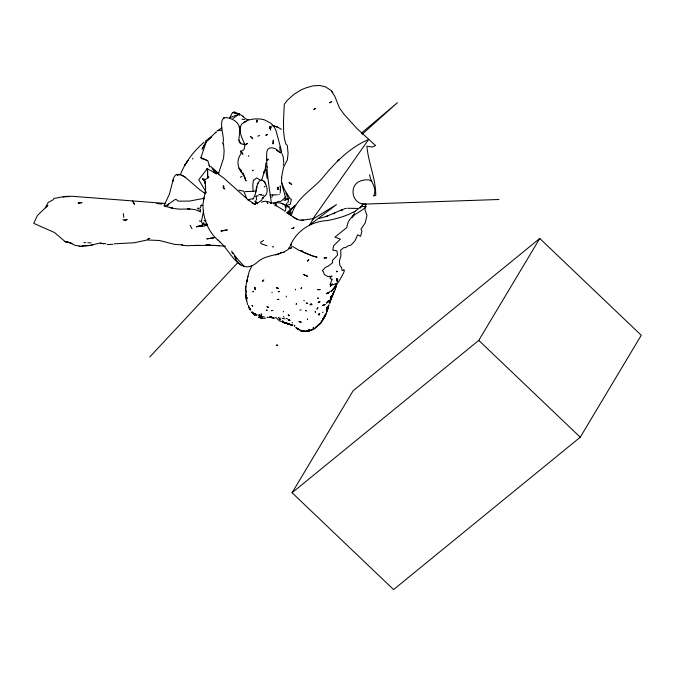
<?xml version="1.0" encoding="UTF-8"?>
<svg xmlns="http://www.w3.org/2000/svg" width="675" height="675" viewBox="0 0 675 675"><rect width="100%" height="100%" fill="white"/><g stroke="black" fill="none" stroke-linecap="round" stroke-linejoin="round"><path stroke-width="1.01" d="M245.742 294.3L245.742 293.659L245.903 295.557M205.377 193.733L199.91 189.869L185.169 177.162L181.617 175.129L176.918 174.395L175.357 175.179L173.593 177.989L169.425 194.164L164.236 205.225L164.227 206.196L172.665 208.027L169.501 207.326C175.964 209.647 183.178 209.25 189.953 208.82L187.625 208.845L194.94 209.545L200.458 211.79L200.112 209.832M280.471 187.675L280.53 186.258M245.675 294.705L245.624 293.423M270.599 130.241L270.658 126.757L269.468 126.816L270.7 127.71L270.658 126.757L269.84 127.626M281.796 177.314C280.319 185.136 285.449 192.172 285.382 199.918L283.897 200.382M283.517 311.901L283.39 311.234M255.741 192.713C255.909 188.494 258.652 175.373 264.465 181.946L264.119 181.254C267.376 186.173 269.435 194.4 262.702 197.632L261.655 200.256L257.259 203.302M204.998 183.49L204.668 180.596L202.416 178.833L205.504 179.423L208.465 177.711L208.87 176.816L207.655 177.457L207.36 168.514L198.762 179.769L206.423 192.62M283.745 163.038L283.298 157.326L282.158 153.866M326.995 310.989L327.94 307.884L327.248 310.424M265.503 167.408L265.815 163.08M200.458 211.79L200.357 209.604M281.602 177.23L283.475 167.417L287.373 159.806L288.065 153.529L287.356 145.547L285.863 144.003L284.411 138.687L283.66 132.097L283.475 121.559L284.276 104.304L287.373 100.229L294.283 94.095L301.404 89.707L306.264 87.767L313.377 85.767L319.874 85.531L325.569 86.906L330.986 90.416L334.724 96.128L339.5 108.059L344.14 114.404L356.932 128.495L375.604 145.572L372.237 147.049L366.879 146.146C368.305 162.802 375.874 178.597 375.739 195.429L374.161 195.539L373.866 196.13L374.304 194.408C376.743 187.102 370.212 181.465 369.647 174.597M172.859 181.6L173.163 179.618M248.012 276.21L245.767 286.318L245.692 291.203M164.236 205.225C164.936 208.069 173.779 199.766 175.838 199.235L178.343 201.184L189.591 201.074L204.542 198.214M207.655 177.457L207.714 170.783M247.927 276.607L249.109 271.738L251.843 265.849M280.125 193.185L280.446 189.903M252.762 170.37L252.703 170.809L253.218 170.1M261.782 179.921L264.836 169.822L263.655 173.458L264.465 170.961M246.831 281.18L246.712 282.023L247.396 278.843M256.137 191.194L256.888 186.688M203.69 179.879C208.136 187.355 203.597 196.518 202.972 204.829C202.939 217.73 207.951 231.407 217.806 240.03M202.888 224.665L201.403 221.392L203.622 210.592M256.745 187.65L256.618 188.502M328.404 306.745L327.873 309.04M245.962 287.145L246.088 286.335M204.128 220.598L204.188 220.371M291.862 246.08L291.499 248.147L290.419 248.602L288.605 247.978M337.23 281.441L337.66 278.994L337.061 282.015M265.233 168.556L265.562 166.767M336.665 284.108L335.146 289.71L330.615 299.641L330.834 299.042L333.644 292.486L329.577 303.218M276.218 205.892L276.497 204.483M335.441 287.795L335.188 289.035L335.737 287.12M203.597 199.8L204.078 197.471M329.873 302.738L330.227 301.118L329.864 302.105M278.547 187.701L277.653 189.599L278.471 188.941M330.986 299.295L331.408 297.574M284.833 211.705C289.575 201.935 276.522 202.095 270.473 203.217M274.944 205.875L275.738 202.854L273.493 203.909M283.213 165.282L283.576 164M353.354 212.085C345.364 216.498 336.386 218.658 327.535 220.582C310.669 221.198 294.401 231.955 289.44 248.358C280.403 256.466 265.326 253.851 256.627 262.837C239.794 276.514 230.707 251.201 220.067 242.122M200.323 207.959L201.454 205.023M290.908 245.405L291.448 243.515M329.67 302.13L330.024 300.94M327.13 310.188L327.324 309.572M327.181 310.416L327.637 308.939L326.962 311.226M240.907 264.98L237.541 262.01L235.651 259.343L236.545 257.977L231.635 251.184M327.738 308.365L328.227 306.821M218.455 173.855L223.619 158.018L224.125 150.981L223.459 143.606M332.134 295.599L331.678 297L332.235 295.49M202.34 159.14L200.897 157.663L206.229 141.86L215.73 132.241M331.383 297.675L331.585 297.093M335.534 287.677L336.614 284.546M333.906 291.313L333.188 293.33L333.644 292.3M287.702 203.015L288.377 201.133L287.879 197.134L285.702 193.058M327.67 308.298L328.016 307.319M322.726 319.773L323.738 317.663L322.152 320.903L323.114 319.292L322.515 320.321M335.281 288.031L335.838 286.529L335.492 287.432M322.642 319.984L322.971 319.106M332.463 294.578L332.741 293.971M291.347 215.662C295.684 197.345 314.297 189.101 324.928 175.011C337.087 160.566 350.983 146.998 368.592 139.514L312.989 218.692M325.316 314.795L325.012 315.571L325.493 314.761M328.582 305.851L327.898 307.589L328.269 306.669M279.998 186.022L280.184 187.228L280.479 186.865M180.368 174.623C185.397 162.143 193.759 150.913 204.095 142.248M257.403 184.486L258.019 182.976M272.843 194.822L271.763 197.336M326.666 310.686L327.459 308.745L326.59 310.947M332.556 295.355L333.399 293.313M324.008 317.891L324.624 316.659L323.637 318.414L324.624 316.415M325.249 315.082L322.203 320.794L324.709 316.035M277.56 188.764L278.345 187.439L277.703 187.625M290.005 214.92C292.621 210.743 289.119 205.9 284.934 204.694M325.392 314.71L324.498 316.735L325.207 315.166M326.32 313.858L323.882 317.621M371.14 181.094L368.845 179.862L364.88 179.896A24.671 18.748 64.8 0 0 363.108 180.267C347.718 182.63 351.034 205.554 365.892 203.993L364.888 209.621L366.964 215.333L365.226 222.885L360.939 229.23L361.969 230.943L360.593 236.317L357.649 234.807L354.822 241.068L351.093 245.025L348.013 245.928L345.566 247.59L343.651 247.7L340.732 250.071L340.9 255.876L339.398 260.795L339.837 265.418L341.525 267.494L342.039 270.405L342.942 270.591L343.752 269.536L344.25 270.287C345.44 271.51 333.256 290.976 336.437 283.449L333.205 284.757L332.151 283.93L329.974 284.757L332.26 279.104L331.282 279.307L329.873 277.999L332.066 276.075L327.932 276.581L324.312 274.489L323.266 271.367L322.312 270.667L325.401 267.368L328.354 266.068L332.733 262.609L332.37 260.483L337.534 255.116L336.968 250.864L332.783 250.155L333.526 245.869L340.343 239.161L334.935 237.119L346.798 227.568C348.401 214.642 359.286 213.84 366.348 206.432L362.711 206.482L362.146 205.748L357.252 209.663A50.482 34.881 -3.2 0 1 355.033 211.106M239.321 115.459L239.296 114.075L234.335 112.042L232.529 112.539L229.854 117.543M328.767 302.299L331.56 297.802L329.096 302.003M278.024 188.789L278.1 188.055M324.785 316.229L320.65 323.207L315.284 328.143M252.998 199.226L254.753 195.59A13.196 6.303 -68.5 0 0 255.682 192.713M269.671 128.697L270.818 127.17L270.683 127.946L269.671 128.697L271.088 126.149M167.67 205.909L168.919 203.782M292.089 492.742L353.084 390.817L539.764 238.452L641.25 335.281L580.255 437.214L393.576 589.57L292.089 492.742L478.769 340.386L539.764 238.452M333.197 289.027L331.493 291.102M335.053 287.272L335.821 286.006M330.961 298.839L331.163 298.51M353.852 214.498L351.844 217.662L354.569 213.486M235.651 259.343L236.545 257.977L234.183 255.935L235.896 258.55M192.822 158.22L192.814 159.123M289.44 248.358L290.048 247.438M185.836 163.62L184.815 165.122L188.249 160.211L186.68 162.346M335.121 286.875L334.817 287.297L335.61 286.301M334.901 287.103L331.231 291.398M293.22 228.209L293.988 227.205L293.043 228.369L291.938 228.563L293.043 228.369M272.093 292.216L271.974 292.756M333.88 288.217L334.935 286.968M215.595 132.882L216.472 131.895M318.642 324.903L318.254 325.333L319.756 324.025M287.263 213.654L295.321 205.132L286.63 212.878M149.774 356.957L238.241 262.153M207.208 224.767L206.82 224.927L207.394 224.581M265.157 186.207L264.229 186.967M207.428 140.687L211.672 136.654L205.487 141.024M204.449 226.125L197.91 226.353L202.289 225.922L201.125 225.29L202.972 224.589L203.833 222.539L204.272 224.724L205.411 225.517M320.009 323.789L321.249 322.414L319.013 324.523M362.146 205.748L360.281 207.436M315.866 327.451L317.191 326.329L315.47 327.822M362.213 134.19L397.448 102.668L361.37 133.186M280.395 201.698L286.006 196.948M280.69 152.887L281.5 152.854L281.559 151.428L276.05 130.688L274.134 126.824L270.886 123.238L264.17 119.745L260.052 118.96L254.315 118.91L248.273 120.023L241.658 124.099C237.802 130.764 241.92 137.472 244.426 143.623C245.422 146.391 244.443 151.268 240.857 151.09L242.924 154.271L240.823 151.006L240.983 153.689C236.014 160.802 237.406 168.733 243.481 174.741L243.194 174.243L246.021 180.976L244.814 177.533M330.429 291.254L327.561 293.347L328.961 292.562M240.283 177.331L242.004 176.276M177.188 175.677L178.926 174.327M322.498 312.609L323.123 312.128M318.895 218.54L327.704 216.042L325.89 216.591L342.976 209.368L341.17 210.642M275.948 203.276L276.986 201.918L279.678 201.293M315.36 327.712L317.495 325.907L315.427 327.603M243.759 144.298L241.464 143.876L239.482 142.357C237.752 137.388 241.068 132.157 239.422 127.027C238.005 121.475 231.888 118.446 226.614 117.661C216.886 117.053 224.513 136.088 223.256 141.961M360.188 207.968L360.99 207.419M313.732 328.961L310.179 330.623M313.352 329.029L310.222 330.463M263.545 240.443L260.71 242.241L260.677 242.958L261.318 243.751L266.853 245.742M341.128 210.524L342.976 209.368M314.255 328.674L312.297 329.67L313.74 329.054M243.65 122.47L245.422 121.466M244.603 121.922L246.316 120.968M333.273 213.84L334.901 212.963M311.791 329.898L311.023 330.286M277.13 187.582L277.644 187.321M221.864 127.938L217.072 130.84L221.451 130.14M313.892 328.784L310.365 330.387M288.723 214.186L291.068 212.929L288.149 213.005M232.799 118.547L239.296 114.075L238.174 113.543M229.854 117.653L239.296 114.075L232.529 112.539M271.595 316.837L270.194 317.216M261.571 202.238C264.819 200.475 268.633 201.243 271.527 203.352M257.698 136.139L259.757 135.532M99.74 243.11L89.809 245.514L79.945 246.299L74.461 245.109L70.242 242.933L64.935 241.372L70.242 242.933M147.513 239.178L149.842 238.351L148.534 238.807M244.814 144.281L243.253 144.315M84.873 245.514L81.675 246.223M271.375 316.921L270.051 317.36M278.733 194.619L279.281 194.434M309.563 330.733L306.18 331.433L302.51 331.147M270.447 316.896L269.933 317.064L270.903 316.845M223.214 118.015L224.302 117.678M269.519 317.393L272.287 317.63M269.401 317.377L270.523 317.039M289.457 214.355L290.461 214.532M309.445 330.758L308.112 331.172L309.639 330.817M344.056 208.837L346.418 208.347M67.441 241.979L68.69 242.452L65.559 241.988L54.481 232.512L33.75 223.358L37.403 215.544L47.925 205.335L45.326 207.832L48.195 202.407L53.047 199.834L53.933 198.45L65.028 196.433L72.082 196.273L165.468 203.445M255.741 196.256L258.28 195.758M269.941 317.183L270.751 316.988M89.809 245.514L92.956 244.806M247.354 199.783L252.644 198.779M265.511 318.17L263.199 318.338L259.09 317.461M312.77 218.725L301.109 220.337L303.699 220.32L298.932 220.016L293.271 217.114L296.992 219.333M245.354 191.624L254.737 191.227M239.077 127.305L240.545 127.06M262.507 195.379L263.874 195.235M200.737 205.504L202.61 205.208M88.459 245.447L84.89 245.801M277.282 194.797L271.949 195.024M87.826 242.797L91.007 242.89M201.42 225.653L196.315 226.783L200.137 226.429M270.127 195.016L271.325 194.898M207.883 244.949L206.331 245.05L207.166 245.042M261.453 316.524L260.769 316.592L261.233 316.583M114.185 243.827L134.241 242.755L147.125 239.988L159.427 240.486L175.12 244.493L182.697 244.856M271.595 317.216L270 317.123M357.446 208.423L347.667 208.28M112.835 244.308L107.325 244.544M63.104 196.923L69.567 196.56L65.028 196.433M288.816 198.509L286.765 198.602L285.382 199.918L288.537 199.167M275.535 317.824L273.864 318.161L271.763 317.528M299.751 310.061L301.126 309.994M285.086 206.82L289.297 206.677M361.986 204.188L498.935 199.496M209.95 245.337L193.852 245.464M210.625 244.957L207.596 244.983L209.453 245M210.06 245.329L205.546 245.346L219.561 245.582L212.937 245.363M197.243 245.405L186.401 245.717L181.71 245.118M279.425 318.077L280.387 318.085M211.925 245.337L225.492 246.156M309.842 304.754L312.01 304.796M272.177 317.647L269.705 317.368L270.329 317.41M302.662 330.716L303.446 330.75M261.647 317.832L259.023 317.41M263.613 316.803L264.322 316.887M206.651 169.121L208.102 169.189L207.115 168.581M284.209 252.543L281.475 252.416L278.378 254.222L275.645 254.922M282.488 322.152L292.132 324.861M244.645 119.467L241.937 119.23M83.97 242.544L85.733 242.679M282.057 318.254L285.103 318.887M290.495 324.641L291.727 324.768L289.811 324.43L290.976 324.793M103.393 243.498L105.95 243.776M198.264 245.388L199.15 245.489M291.085 324.877L291.811 324.962M288.276 315.714L288.824 315.79M207.225 224.024L206.187 223.889L205.099 224.868L205.251 225.669M261.461 317.908L260.828 317.824L262.06 318.06M301.16 330.683L301.953 330.927M288.554 323.865L285.668 323.139L290.351 324.608L288.554 323.865L288.993 324M281.593 321.612L279.45 320.937L276.202 317.723M255.023 203.96L254.07 203.791L255.589 204.128L252.146 202.964L254.34 204.061M262.01 317.9L259.2 317.343M262.288 316.491L262.811 316.583M277.501 187.27L278.032 187.709M289.828 320.498L287.786 319.655M259.394 317.377L258.719 317.242L259.968 317.638M292.022 325.038L292.697 325.164M199.387 220.995L201.403 221.392M238.823 190.173L243.861 191.253L246.696 198.61L248.872 200.154M272.498 317.452L270.734 317.09L273.527 318.094L272.894 317.596M303.978 331.265L306.053 331.417L300.535 330.683M102.836 243.641L100.271 243.059L103.697 243.844M261.698 316.246L259.175 315.453L261.377 316.086M282.386 321.95L285.778 323.19L283.348 322.448M256.736 314.71L257.479 314.955M282.985 322.363L284.951 322.895L283.88 322.616M284.386 322.751L282.707 322.085M282.066 203.867L283.458 204.213M300.772 330.792L301.463 330.961L300.358 330.581M283.34 316.718L284.175 316.938M248.332 119.745L246.324 119.188L242.84 116.581M272.565 125.685L277.661 127.128L281.458 129.322M272.27 246.62L273.679 247.033M292.604 325.696L287.17 323.561M288.014 323.89L288.824 324.16L287.246 323.502M277.661 127.128L272.177 125.28M79.178 246.029L79.945 246.299M304.408 252.636L306.155 253.26M261.782 316.482L259.251 315.672L261.664 316.507M286.689 322.988L287.364 323.333M260.997 315.655L261.453 315.832M255.673 314.035L254.61 313.36L255.977 314.204M201.344 157.857L205.377 159.578M288.698 319.562L289.718 320.431L288.672 319.874M282.639 321.089L283.77 321.545L282.428 320.988M206.913 225.028L207.368 225.214L206.82 224.927M300.898 330.64L301.826 331.028M288.588 319.84L289.879 320.633M285.888 323.004L289.955 324.473M259.183 314.727L259.782 314.989M205.242 159.68L207.444 160.692M286.411 322.92L287.077 323.224M203.926 159.072L204.803 159.477M306.796 253.555L312.095 255.766L302.248 251.809M259.065 314.643L259.993 315.073M203.04 158.667L203.479 158.87M254.256 313.993L254.694 314.187M205.411 159.595L207.9 160.886L209.739 167.071M213.637 172.252L216.472 173.711L208.432 169.4M255.116 314.955L252.922 313.166L254.728 314.82M275.721 205.352L284.158 210.524M239.355 114.058L243.464 116.412M181.617 175.129L185.169 177.162M255.108 314.837L254.23 314.322L254.77 314.508M299.354 250.552L292.866 246.569M301.657 250.957L303.632 252.18M262.702 197.632L263.706 198.264M298.232 329.468L296.266 327.907M290.056 214.65L290.52 215.148M253.564 203.614L247.927 199.614M298.021 329.122L297.152 328.472M70.099 242.367L71.997 243.633M218.683 174.513L223.459 177.77L246.341 198.281M254.526 314.499L254.078 314.111L255.007 314.845M297.844 329.046L296.89 328.278L298.308 329.611M280.007 152.482L276.497 150.23L278.108 150.854C274.961 147.302 267.486 145.775 266.743 152.272C265.975 169.298 269.08 186.545 271.409 203.394M255.201 200.72L257.259 202.871M287.542 212.819L294.098 217.612M260.12 179.938L256.584 177.905L254.475 179.786L253.462 179.913L252.804 185.212L253.074 191.211M298.384 329.518L296.899 328.362L297.743 329.029M202.416 178.833L204.668 180.596M218.843 174.277L212.051 168.826M241.38 170.48L239.144 168.278M252.307 312.255L253.142 312.998M210.617 166.328L218.852 173.652M295.76 327.577L298.181 329.282L296.367 328.008M297.92 329.265L296.401 327.89M257.572 203.909L254.973 201.547L256.618 203.192M200.897 157.663L201.631 158.33M478.769 340.386L580.255 437.214M252.053 312.171L253.192 313.512L251.876 311.985L252.855 313.031L252.323 312.382M292.157 322.473L292.477 322.954M231.947 252.349L233.128 253.589M254.863 315.149L252.062 312.373M236.545 257.977L244.282 266.389M266.87 166.447L267.334 166.995M297.456 328.936L297.118 328.539L297.861 329.257L297.118 328.345M216.194 173.888L213.486 170.438M256.382 315.681L256.179 315.394M205.605 186.891L205.2 185.735M331.67 91.125L332.826 92.72M239.127 168.235L241.903 172.235M265.613 183.878L264.119 181.254M250.611 309.614L249.969 308.593L250.729 309.952M248.889 307.066L249.1 307.589L248.459 306.298M132.578 201.184L134.561 204.466L132.654 201.184M250.062 309.656L248.636 307.032M190.156 225.307L191.995 228.724M240.511 143.665L238.975 140.172M234.335 112.042L234.908 113.138M250.248 309.985L248.965 307.353M303.902 300.299L304.197 300.915M250.147 309.766L248.974 307.268M278.378 317.216L278.758 318.068M242.949 172.884L243.945 175.264M286.107 296.114L286.47 296.992M281.72 182.815L284.335 189.304L290.098 198.661L291.406 199.328L290.301 204.373L286.419 205.352L286.352 203.285M244.232 176.023L245.185 178.495M280.361 147.184L280.598 147.977L280.201 146.703L279.83 147.395L280.218 152.533M209.09 165.097L209.427 166.084M247.615 304.627L246.257 298.603L246.35 299.81M266.777 158.397L266.92 158.903M205.268 182.672L204.542 180.335L204.837 181.6M245.734 294.722L245.573 293.524M245.894 296.62L246.257 298.603M239.321 126.52L239.515 127.617M246.029 296.527L246.316 298.274L246.029 296.426M267.148 178.352L265.655 168.792L265.79 170.623M245.751 290.157L245.658 288.714L245.725 290.723M123.314 213.604L123.787 217.426M200.146 211.022L200.205 211.646M248.636 155.545L248.704 156.355M256.196 196.13L256.508 200.036M248.628 305.429L248.662 305.961M295.464 289.195L295.481 289.972M277.881 188.021L277.889 188.57M217.983 240.055A28.173 3.974 40.7 0 1 220.295 242.198M222.969 144.222A40.247 5.788 84 0 1 222.742 142.408M355.362 211.385A49.452 36.003 0.3 0 1 353.675 212.389M280.623 152.761A18.461 3.004 56.6 0 1 279.914 152.314M318.246 316.659L318.246 316.659M257.082 120.184L256.863 122.133L257.082 120.184M255.15 288.782L255.108 289.668L254.863 287.17L255.15 288.782M206.078 224.581L206.052 225.07L206.187 223.889L206.078 224.581M273.282 140.231L273.021 143.783L273.282 140.231M280.429 188.924L280.235 189.776L280.429 188.924M223.282 185.954L223.29 187.591L224.876 188.958L223.366 188.325L224.024 186.359L223.282 185.954M313.208 218.928L309.572 225.087L336.454 204.601L313.208 218.928M336.774 278.53L336.412 280.209L336.774 278.53M315.52 311.631L315.394 312.474L315.233 311.209L315.52 311.631M330.109 301.16L329.754 302.906L330.995 298.932L330.109 301.16M198.956 208.204L198.661 209.25L197.336 208.238L198.956 208.204M326.447 312.702L326.042 313.968L326.894 311.428L326.447 312.702M289.28 212.87L288.875 213.798L289.28 212.87M202.711 147.859L202.095 149.234L206.229 141.86L202.711 147.859M330.893 296.831L330.353 297.835L331.366 296.055L330.893 296.831M317.866 307.699L317.014 309.023L317.866 307.699M326.945 307.513L326.675 307.977L327.392 306.821L326.945 307.513M328.927 304.999L328.295 305.986L328.927 304.999M308.677 259.546L307.648 261.039L308.677 259.546M327.189 307.986L326.81 308.618L327.434 307.614L327.189 307.986M332.758 289.887L332.227 290.748L333.155 289.28L332.758 289.887M321.705 321.477L320.178 323.409L321.705 321.477M263.216 280.403L262.448 281.568L263.841 279.965L263.216 280.403M327.932 301.489L326.582 303.168L328.733 300.383L327.932 301.489M246.147 144.172L245.666 144.855L247.404 143.362L246.147 144.172M301.489 287.786L301.075 288.368L301.489 287.786M267.722 159.781L267.317 160.304L268.228 159.384L267.722 159.781M319.68 323.958L317.351 326.033L319.68 323.958M253.412 291.406L252.906 291.853L253.412 291.406M296.578 303.817L296.148 304.13L296.578 303.817M332.589 284.369L330.277 286.192L332.589 284.369M325.088 304.383L323.798 305.184L325.088 304.383M339.23 159.68L337.567 160.962L339.23 159.68M126.993 219.561L125.373 220.725L122.993 219.763L126.993 219.561M319.68 313.588L318.322 314.508L319.68 313.588M331.779 101.562L329.712 102.743L331.779 101.562M315.402 108.498L313.934 109.249L315.402 108.498M205.74 220.776L205.132 220.978L205.74 220.776M267.637 134.418L265.925 135.211L267.637 134.418M327.122 293.355L326.202 293.777L328.16 293.043L327.122 293.355M323.097 305.294L322.49 305.573L323.637 305.083L323.097 305.294M308.104 330.91L305.353 331.476L308.669 330.758L308.104 330.91M319.343 301.885L318.085 302.332L320.051 301.674L319.343 301.885M319.587 314.634L318.853 314.887L319.587 314.634M299.886 329.797L299.227 329.847L299.886 329.797M301.109 322.102L299.017 321.646L301.109 322.102M214.178 237.718L206.93 238.874L214.178 237.718M278.783 299.303L277.408 299.565L278.783 299.303M224.235 230.378L220.894 231.086L227.391 229.956L224.235 230.378M308.737 331.037L307.741 331.214L308.737 331.037M272.16 310.534L271.46 310.66L272.987 310.433L272.16 310.534M79.211 202.922L78.013 203.116L82.038 202.643L79.211 202.922M279.146 291.44L278.134 291.6L279.577 291.701L279.146 291.44M320.017 289.6L317.461 289.626L320.017 289.6M223.881 188.257L223.366 188.325L223.898 188.317M306.323 331.265L306.897 331.239L306.323 331.265M270.498 317.107L271.198 317.14L270.498 317.107M324.911 257.85L323.924 257.901L326.658 257.858L324.911 257.85M266.735 310.255L266.228 310.272L267.19 310.323L266.735 310.255M267.646 317.377L267.047 317.393L268.211 317.385L267.646 317.377M311.293 304.13L310.449 304.138L311.85 304.349L311.293 304.13M306.72 303.21L306.281 303.193L307.69 303.353L306.72 303.21M260.314 316.069L258.955 315.875L260.314 316.069M303.775 331.29L303.033 331.256L304.484 331.349L303.775 331.29M160.27 203.681L156.87 203.529L162.084 203.774L160.27 203.681M277.661 345.262L276.362 345.178L277.661 345.262M260.221 194.611L258.972 194.527L261.748 194.906L260.221 194.611M286.959 318.482L286.47 318.423L286.959 318.482M271.957 290.942L271.957 290.942M317.689 298.08L318.322 298.215L317.689 298.08M302.198 251.117L299.894 250.687L302.198 251.117M309.42 329.527L308.863 329.425L309.42 329.527M277.526 288.082L276.345 287.837L278.488 288.444L277.526 288.082M316.921 257.116L312.778 256.044L316.921 257.116M268.658 307.454L267.022 306.771L268.658 307.454M286.47 323.325L285.593 322.996L287.331 323.696L286.47 323.325M289.305 323.992L288.681 323.747L289.305 323.992M307.564 276.311L303.522 274.497L307.564 276.311M289.102 315.461L288.309 314.913L289.102 315.461M280.598 319.722L279.602 319.098L280.598 319.722M289.617 182.849L289.01 182.453L291.743 184.494L289.617 182.849M306.172 310.88L305.539 310.39L306.172 310.88M252.695 306.062L252.079 305.556L252.695 306.062M251.707 137.422L250.341 136.409L252.771 138.721L251.707 137.422M251.218 310.627L251.218 310.627M261.638 314.567L261.166 314.018L261.638 314.567M313.816 327.839L313.31 327.324L313.816 327.839M267.722 203.31L267.157 202.559L267.722 203.31M250.079 309.184L249.708 308.779L250.079 309.184M279.627 319.148L279.34 318.786L279.897 319.621L279.627 319.148M246.232 295.743L246.358 296.215L246.232 295.743M294.528 325.654L294.283 325.215L294.832 326.227L294.528 325.654M247.109 298.384L246.814 297.473L247.109 298.384M246.493 299.742L246.367 299.135L246.637 300.679L246.493 299.742M307.42 319.064L307.462 319.511L307.42 319.064M336.909 271.578L336.825 270.979L336.918 272.008L336.909 271.578M246.215 291.811L246.156 291.212L246.223 292.748L246.215 291.811"/></g></svg>
